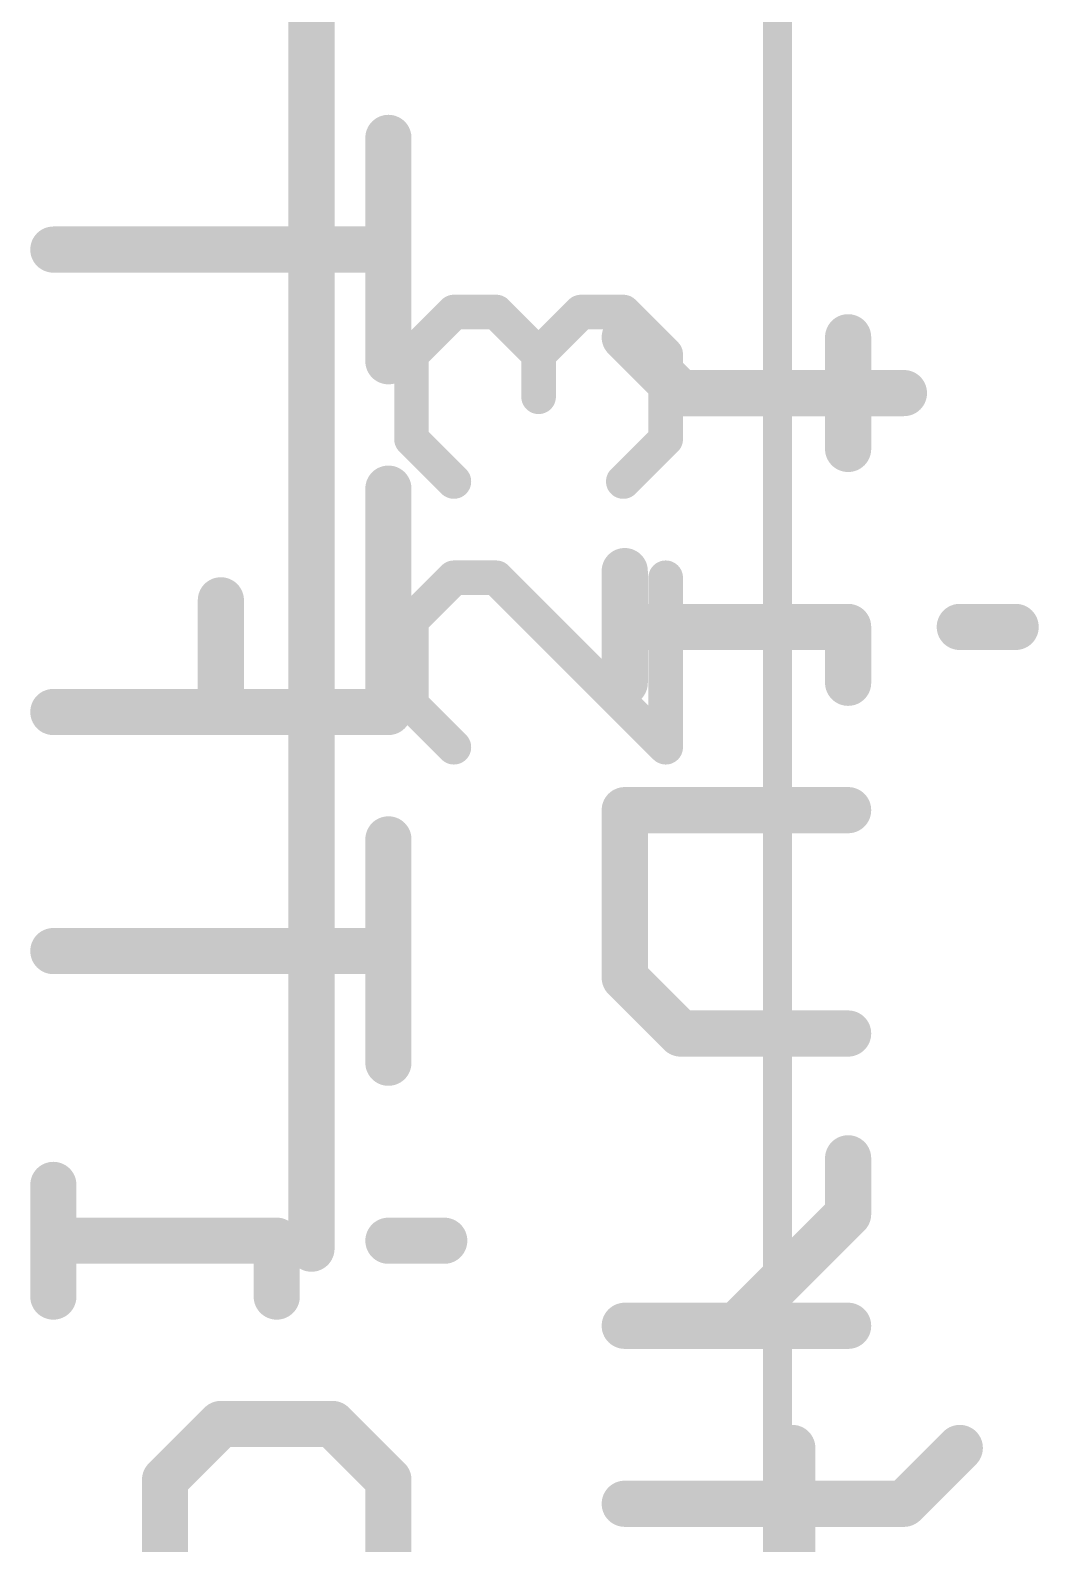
# Model space of a CAD drawing. Extents: x -13.8 to 41.3, y -8.1 to 33.8.
# Drawn here: x -0.84 to 3.6, y 13.1 to 19.76 of the extents above; entities that cross this region are included whole.
import ezdxf

# ---------------------------------------------------------------- set-up
doc = ezdxf.new("R2010")
doc.units = 0
doc.layers.add('21', color=40, linetype='CONTINUOUS')
doc.layers.add('22', color=6, linetype='CONTINUOUS')

msp = doc.modelspace()

# ---------------------------------------------------------------- linework, layer by layer
at = {"layer": '21'}
for points, const_width in [([(2.4505, -2.298), (2.4505, 26.942)], 0.127), ([(0.4, 21), (0.4, 14.4)], 0.2032), ([(0.8402, 18.3355), (1.0267, 18.5219)], 0.1524), ([(1.0267, 18.5219), (1.2131, 18.5219)], 0.1524), ([(1.2131, 18.5219), (1.3995, 18.3355)], 0.1524), ([(1.3995, 18.3355), (1.5859, 18.5219)], 0.1524), ([(1.5859, 18.5219), (1.7724, 18.5219)], 0.1524), ([(1.7724, 18.5219), (1.9588, 18.3355)], 0.1524), ([(0.8402, 17.9626), (0.8402, 18.3355)], 0.1524), ([(1.3995, 18.3355), (1.3995, 18.1491)], 0.1524), ([(1.9588, 18.3355), (1.9588, 17.9626)], 0.1524), ([(1.0267, 17.7762), (0.8402, 17.9626)], 0.1524), ([(1.9588, 17.9626), (1.7724, 17.7762)], 0.1524), ([(1.0267, 17.3525), (0.8402, 17.1661)], 0.1524), ([(1.2131, 17.3525), (1.0267, 17.3525)], 0.1524), ([(1.9588, 16.6068), (1.2131, 17.3525)], 0.1524), ([(1.9588, 17.3525), (1.9588, 16.6068)], 0.1524), ([(0.8402, 17.1661), (0.8402, 16.7932)], 0.1524), ([(0.8402, 16.7932), (1.0267, 16.6068)], 0.1524)]:
    msp.add_lwpolyline(points, dxfattribs=dict(at, const_width=const_width))
for points, const_width in [([(1.0267, 18.56, 1), (1.0267, 18.4838)], 0.0762), ([(1.0536, 18.495, 1), (0.9997, 18.5488)], 0.0762), ([(1.24, 18.5488, 1), (1.1862, 18.495)], 0.0762), ([(1.2131, 18.4838, 1), (1.2131, 18.56)], 0.0762), ([(1.5859, 18.56, 1), (1.5859, 18.4838)], 0.0762), ([(1.6129, 18.495, 1), (1.559, 18.5488)], 0.0762), ([(1.7993, 18.5488, 1), (1.7454, 18.495)], 0.0762), ([(1.7724, 18.4838, 1), (1.7724, 18.56)], 0.0762), ([(0.8783, 18.3355, 1), (0.8021, 18.3355)], 0.0762), ([(0.8133, 18.3624, 1), (0.8672, 18.3085)], 0.0762), ([(1.4376, 18.3355, 1), (1.3614, 18.3355)], 0.0762), ([(1.3726, 18.3624, 1), (1.4265, 18.3085)], 0.0762), ([(1.3726, 18.3085, 1), (1.4265, 18.3624)], 0.0762), ([(1.9969, 18.3355, 1), (1.9207, 18.3355)], 0.0762), ([(1.9319, 18.3085, 1), (1.9857, 18.3624)], 0.0762), ([(1.3614, 18.1491, 1), (1.4376, 18.1491)], 0.0762), ([(0.8672, 17.9896, 1), (0.8133, 17.9357)], 0.0762), ([(0.8021, 17.9626, 1), (0.8783, 17.9626)], 0.0762), ([(1.9207, 17.9626, 1), (1.9969, 17.9626)], 0.0762), ([(1.9857, 17.9357, 1), (1.9319, 17.9896)], 0.0762), ([(0.9997, 17.7493, 1), (1.0536, 17.8031)], 0.0762), ([(1.7454, 17.8031, 1), (1.7993, 17.7493)], 0.0762), ([(1.0267, 17.3906, 1), (1.0267, 17.3144)], 0.0762), ([(1.0536, 17.3256, 1), (0.9997, 17.3794)], 0.0762), ([(1.24, 17.3794, 1), (1.1862, 17.3256)], 0.0762), ([(1.2131, 17.3144, 1), (1.2131, 17.3906)], 0.0762), ([(1.9969, 17.3525, 1), (1.9207, 17.3525)], 0.0762), ([(0.8783, 17.1661, 1), (0.8021, 17.1661)], 0.0762), ([(0.8133, 17.193, 1), (0.8672, 17.1391)], 0.0762), ([(0.8672, 16.8202, 1), (0.8133, 16.7663)], 0.0762), ([(0.8021, 16.7932, 1), (0.8783, 16.7932)], 0.0762), ([(0.9997, 16.5799, 1), (1.0536, 16.6337)], 0.0762), ([(1.9319, 16.5799, 1), (1.9857, 16.6337)], 0.0762), ([(1.9207, 16.6068, 1), (1.9969, 16.6068)], 0.0762), ([(0.3492, 14.4, 1), (0.4508, 14.4)], 0.1016)]:
    msp.add_lwpolyline(points, format="xyb", dxfattribs=dict(at, const_width=const_width))
at = {"layer": '22', "const_width": 0.2032}
for points in [[(0.7386, 18.3054), (0.7386, 19.2884)], [(-0.7359, 18.7969), (0.7386, 18.7969)], [(2.0244, 18.1653), (1.7787, 18.411)], [(2.7617, 17.9195), (2.7617, 18.411)], [(3.0074, 18.1653), (2.0244, 18.1653)], [(0.7386, 16.7618), (0.7386, 17.7448)], [(1.7787, 16.8904), (1.7787, 17.3819)], [(0.0013, 16.7618), (0.0013, 17.2533)], [(2.7617, 17.1362), (1.7787, 17.1362)], [(2.7617, 16.8904), (2.7617, 17.1362)], [(3.4989, 17.1362), (3.2532, 17.1362)], [(-0.7359, 16.7618), (0.7386, 16.7618)], [(1.7787, 15.5926), (1.7787, 16.3298)], [(1.7787, 16.3298), (2.7617, 16.3298)], [(0.7386, 15.2182), (0.7386, 16.2012)], [(-0.7359, 15.7097), (0.7386, 15.7097)], [(2.0244, 15.3468), (1.7787, 15.5926)], [(2.7617, 15.3468), (2.0244, 15.3468)], [(2.7617, 14.552), (2.7617, 14.7977)], [(-0.7359, 14.1891), (-0.7359, 14.6806)], [(2.2702, 14.0605), (2.7617, 14.552)], [(0.2471, 14.4349), (-0.7359, 14.4349)], [(0.2471, 14.1891), (0.2471, 14.4349)], [(0.9843, 14.4349), (0.7386, 14.4349)], [(1.7787, 14.0605), (2.7617, 14.0605)], [(0.0013, 13.6285), (-0.2444, 13.3828)], [(0.4928, 13.6285), (0.0013, 13.6285)], [(0.7386, 13.3828), (0.4928, 13.6285)], [(2.5159, 13.0314), (2.5159, 13.5229)], [(3.0074, 13.2772), (3.2532, 13.5229)], [(-0.2444, 13.3828), (-0.2444, 12.6455)], [(0.7386, 12.6455), (0.7386, 13.3828)], [(1.7787, 13.2772), (3.0074, 13.2772)]]:
    msp.add_lwpolyline(points, dxfattribs=at)
at = {"layer": '22', "const_width": 0.1016}
for points in [[(0.7894, 19.2884, 1), (0.6878, 19.2884)], [(-0.7359, 18.8477, 1), (-0.7359, 18.7461)], [(0.7386, 18.7461, 1), (0.7386, 18.8477)], [(1.8146, 18.4469, 1), (1.7428, 18.3751)], [(2.8125, 18.411, 1), (2.7109, 18.411)], [(0.6878, 18.3054, 1), (0.7894, 18.3054)], [(2.0244, 18.216, 1), (2.0244, 18.1145)], [(1.9885, 18.1293, 1), (2.0604, 18.2012)], [(3.0074, 18.1145, 1), (3.0074, 18.216)], [(2.7109, 17.9195, 1), (2.8125, 17.9195)], [(0.7894, 17.7448, 1), (0.6878, 17.7448)], [(1.8295, 17.3819, 1), (1.7279, 17.3819)], [(0.0521, 17.2533, 1), (-0.0495, 17.2533)], [(1.7787, 17.187, 1), (1.7787, 17.0854)], [(2.8125, 17.1362, 1), (2.7109, 17.1362)], [(2.7617, 17.0854, 1), (2.7617, 17.187)], [(3.2532, 17.187, 1), (3.2532, 17.0854)], [(3.4989, 17.0854, 1), (3.4989, 17.187)], [(1.7279, 16.8904, 1), (1.8295, 16.8904)], [(2.7109, 16.8904, 1), (2.8125, 16.8904)], [(-0.7359, 16.8126, 1), (-0.7359, 16.711)], [(0.7386, 16.711, 1), (0.7386, 16.8126)], [(-0.0495, 16.7618, 1), (0.0521, 16.7618)], [(0.6878, 16.7618, 1), (0.7894, 16.7618)], [(1.8295, 16.3298, 1), (1.7279, 16.3298)], [(1.7787, 16.3806, 1), (1.7787, 16.279)], [(2.7617, 16.279, 1), (2.7617, 16.3806)], [(0.7894, 16.2012, 1), (0.6878, 16.2012)], [(-0.7359, 15.7605, 1), (-0.7359, 15.6589)], [(0.7386, 15.6589, 1), (0.7386, 15.7605)], [(1.8146, 15.6285, 1), (1.7428, 15.5567)], [(1.7279, 15.5926, 1), (1.8295, 15.5926)], [(2.0244, 15.3976, 1), (2.0244, 15.296)], [(1.9885, 15.3109, 1), (2.0604, 15.3828)], [(2.7617, 15.296, 1), (2.7617, 15.3976)], [(0.6878, 15.2182, 1), (0.7894, 15.2182)], [(2.8125, 14.7977, 1), (2.7109, 14.7977)], [(-0.6851, 14.6806, 1), (-0.7867, 14.6806)], [(2.7976, 14.5161, 1), (2.7258, 14.5879)], [(2.7109, 14.552, 1), (2.8125, 14.552)], [(-0.7359, 14.4857, 1), (-0.7359, 14.3841)], [(0.2979, 14.4349, 1), (0.1963, 14.4349)], [(0.2471, 14.3841, 1), (0.2471, 14.4857)], [(0.7386, 14.4857, 1), (0.7386, 14.3841)], [(0.9843, 14.3841, 1), (0.9843, 14.4857)], [(-0.7867, 14.1891, 1), (-0.6851, 14.1891)], [(0.1963, 14.1891, 1), (0.2979, 14.1891)], [(1.7787, 14.1113, 1), (1.7787, 14.0097)], [(2.2343, 14.0964, 1), (2.3061, 14.0246)], [(2.7617, 14.0097, 1), (2.7617, 14.1113)], [(0.0013, 13.6793, 1), (0.0013, 13.5777)], [(0.0372, 13.5926, 1), (-0.0346, 13.6644)], [(0.5287, 13.6644, 1), (0.4569, 13.5926)], [(0.4928, 13.5777, 1), (0.4928, 13.6793)], [(2.5667, 13.5229, 1), (2.4651, 13.5229)], [(3.2891, 13.487, 1), (3.2172, 13.5588)], [(-0.1936, 13.3828, 1), (-0.2952, 13.3828)], [(-0.2803, 13.4187, 1), (-0.2085, 13.3468)], [(0.7894, 13.3828, 1), (0.6878, 13.3828)], [(0.7026, 13.3468, 1), (0.7745, 13.4187)], [(1.7787, 13.328, 1), (1.7787, 13.2264)], [(2.9715, 13.3131, 1), (3.0433, 13.2412)], [(3.0074, 13.2264, 1), (3.0074, 13.328)]]:
    msp.add_lwpolyline(points, format="xyb", dxfattribs=at)

doc.saveas('drawing.dxf')
